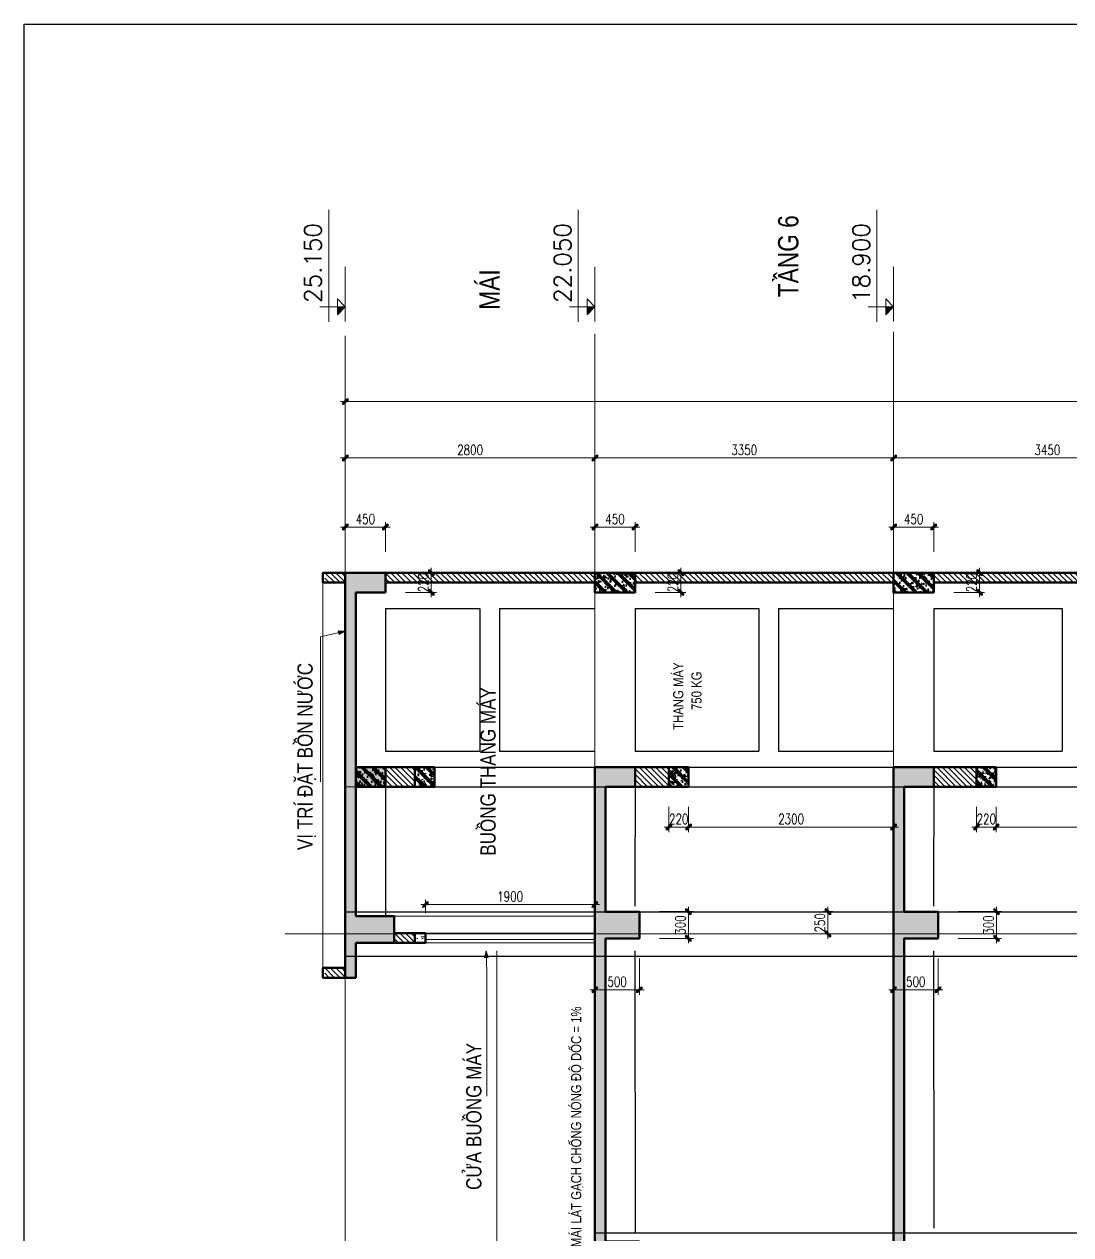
# Model space of a CAD drawing. Extents: x -165145 to 691808, y -202842 to 311040.
# Drawn here: x 45029 to 56768, y 44057 to 57630 of the extents above; entities that cross this region are included whole.
import ezdxf

# ---------------------------------------------------------------- set-up
doc = ezdxf.new("R2010")
doc.units = 0
doc.header["$LTSCALE"] = 10
doc.header["$MEASUREMENT"] = 0
for name, pattern in [('ACAD_ISO04W100', [30, 24, -3, 0, -3]), ('HIDDEN', [2.3807, 1.587, -0.7937]), ('TIM', [26.01, 10, -3, 0.01, -3, 10])]:
    doc.linetypes.add(name, pattern=pattern)
doc.layers.get('0').update_dxf_attribs({"linetype": 'CONTINUOUS'})
doc.layers.get('Defpoints').update_dxf_attribs({"color": 5, "linetype": 'CONTINUOUS'})
for name, color, linetype, lineweight in [('ARROWS', 1, 'CONTINUOUS', 0), ('DIM', 8, 'CONTINUOUS', 13), ('GE_KC_NETKHUAT', 9, 'HIDDEN', 20), ('netchia', 2, 'CONTINUOUS', 20), ('TEXT', 4, 'CONTINUOUS', 20), ('THAY', 147, 'CONTINUOUS', 25), ('TIM TRUC', 8, 'ACAD_ISO04W100', 5), ('TRUC', 251, 'TIM', 5), ('wall', 7, 'CONTINUOUS', 50)]:
    doc.layers.add(name, color=color, linetype=linetype, lineweight=lineweight)
doc.styles.add('ROMANS', font='romans', dxfattribs={"width": 0.75, "bigfont": 'vns'})
doc.styles.add('VNCC-Arial', font='arial.ttf', dxfattribs={"width": 0.8})
doc.dimstyles.new('fit0.75', dxfattribs={"dimscale": 0.5625, "dimtxt": 200, "dimasz": 75, "dimexe": 100, "dimexo": 400, "dimgap": 0.03, "dimtad": 0, "dimdec": 0, "dimdsep": 46, "dimtxsty": 'ROMANS', "dimblk": 'alex', "dimcen": 150, "dimclrd": 8, "dimclre": 8, "dimclrt": 7, "dimaunit": 1, "dimadec": 0, "dimazin": 0, "dimtfac": 0.072, "dimtdec": 0, "dimtix": 1, "dimtmove": 2, "dimatfit": 3, "dimldrblk": 'a-01', "dimfxl": 100, "dimtvp": 0.8, "dimtolj": 1, "dimarcsym": 0})
pattern_1 = [(50, (17468.87, 11417.71), (143.45204, -12.5504), [15, -165]), (355, (17468.87, 11417.71), (-27.7503, 150.4384), [12, -132]), (100.4514, (17480.82, 11416.66), (115.7019, 137.8879), [12.748, -140.2284]), (46.1842, (17468.87, 11457.7), (213.4482, -33.1038), [22.5, -247.5]), (96.6356, (17486.66, 11454.95), (186.9325, 194.8236), [19.122, -210.3426]), (351.1842, (17468.87, 11457.7), (186.9324, 194.8237), [18, -198]), (21, (17488.87, 11447.71), (119.3814, -80.5238), [15, -165]), (326, (17488.87, 11447.71), (48.6631, 145.03), [12, -132]), (71.4514, (17498.82, 11441), (168.0445, 64.5061), [12.748, -140.2284]), (37.5, (17468.87, 11417.71), (2.43197, 66.57877), [0, -130.4, 0, -134, 0, -132.5]), (7.5, (17468.87, 11417.71), (52.6139, 78.88234), [0, -76.4, 0, -127.4, 0, -50.5]), (327.5, (17424.27, 11417.71), (106.76449, -4.51097), [0, -50, 0, -156, 0, -207]), (317.5, (17404.27, 11417.71), (116.63723, 20.021), [0, -65, 0, -103.6, 0, -147]), (45, (17468.87, 11417.71), (-60.10408, 60.10408), []), (45, (17468.87, 11442.21), (-60.10408, 60.10408), [])]

# ---------------------------------------------------------------- blocks, each defined once
blk = doc.blocks.new('alex')
at = {"layer": 'ARROWS'}
h = blk.add_hatch(color=1, dxfattribs=at)
edge = h.paths.add_edge_path()
edge.add_line((0.4, 0.74), (-0.74, -0.4))
edge.add_ellipse((-0.57, -0.57), major_axis=(0.17, 0.17), ratio=1, start_angle=90, end_angle=270)
edge.add_line((-0.4, -0.74), (0.74, 0.4))
edge.add_ellipse((0.57, 0.57), major_axis=(0.17, 0.17), ratio=1, start_angle=270, end_angle=450)
blk.add_lwpolyline([(0.4, 0.74), (-0.74, -0.4, 1), (-0.4, -0.74), (0.74, 0.4, 1)], format="xyb", close=True, dxfattribs=at)
at = {"layer": 'netchia', "color": 2}
for p, q in [((1.27, 0), (-1.27, 0)), ((0, -1.27), (0, 1.27))]:
    blk.add_line(p, q, dxfattribs=at)
blk = doc.blocks.new('*D2761')
at = {"layer": 'Defpoints', "color": 0, "ltscale": 3, "transparency": 16777216}
for p in [(72427, 58939), (72427, 58489), (72931, 58489)]:
    blk.add_point(p, dxfattribs=at)
at = {"layer": 'DIM', "color": 8, "lineweight": -2, "ltscale": 3, "transparency": 16777216}
for p, q in [((72652, 58939), (72988, 58939)), ((72931, 58897), (72931, 58532)), ((72652, 58489), (72988, 58489))]:
    blk.add_line(p, q, dxfattribs=at)
at = {"layer": 'DIM', "color": 8, "lineweight": -2, "ltscale": 3, "transparency": 16777216, "xscale": 42.1875, "yscale": 42.1875, "zscale": 42.1875}
for p, rotation in [((72931, 58939), 90.00043988019083), ((72931, 58489), 270.0004398801908)]:
    blk.add_blockref('alex', p, dxfattribs=dict(at, rotation=rotation))
at = {"layer": 'DIM', "color": 7, "ltscale": 3, "transparency": 16777216, "insert": (73021, 58714), "char_height": 112.5, "attachment_point": 5, "rotation": 270.0004, "style": 'ROMANS'}
blk.add_mtext('\\A1;450', dxfattribs=at)
blk = doc.blocks.new('a-01')
at = {"layer": 'ARROWS'}
blk.add_hatch(color=256, dxfattribs=at).paths.add_polyline_path([(-1.8, 0.49), (-1.8, -0.49), (0, 0)])
at = {"layer": 'netchia'}
blk.add_lwpolyline([(-1.8, 0.49), (-1.8, -0.49), (0, 0), (0, 0)], close=True, dxfattribs=at)
blk = doc.blocks.new('*D2764')
at = {"layer": 'Defpoints', "color": 0, "ltscale": 3, "transparency": 16777216}
for p in [(68267, 58940), (67743, 58440), (68319, 58440)]:
    blk.add_point(p, dxfattribs=at)
at = {"layer": 'DIM', "color": 8, "lineweight": -2, "ltscale": 3, "transparency": 16777216}
for p, q in [((68042, 58940), (67686, 58940)), ((67743, 58898), (67743, 58482)), ((68094, 58440), (67686, 58440))]:
    blk.add_line(p, q, dxfattribs=at)
at = {"layer": 'DIM', "color": 8, "lineweight": -2, "ltscale": 3, "transparency": 16777216, "xscale": 42.1875, "yscale": 42.1875, "zscale": 42.1875}
for p, rotation in [((67743, 58940), 90.00043988019083), ((67743, 58440), 270.0004398801908)]:
    blk.add_blockref('alex', p, dxfattribs=dict(at, rotation=rotation))
at = {"layer": 'DIM', "color": 7, "ltscale": 3, "transparency": 16777216, "insert": (67833, 58690), "char_height": 112.5, "attachment_point": 5, "rotation": 270.0004, "style": 'ROMANS'}
blk.add_mtext('\\A1;500', dxfattribs=at)
blk = doc.blocks.new('*D2765')
at = {"layer": 'Defpoints', "color": 0, "ltscale": 3, "transparency": 16777216}
for p in [(72427, 62289), (72427, 61839), (72931, 61839)]:
    blk.add_point(p, dxfattribs=at)
at = {"layer": 'DIM', "color": 8, "lineweight": -2, "ltscale": 3, "transparency": 16777216}
for p, q in [((72652, 62289), (72987, 62289)), ((72931, 62247), (72931, 61882)), ((72652, 61839), (72987, 61839))]:
    blk.add_line(p, q, dxfattribs=at)
at = {"layer": 'DIM', "color": 8, "lineweight": -2, "ltscale": 3, "transparency": 16777216, "xscale": 42.1875, "yscale": 42.1875, "zscale": 42.1875}
for p, rotation in [((72931, 62289), 90.00043988019083), ((72931, 61839), 270.0004398801908)]:
    blk.add_blockref('alex', p, dxfattribs=dict(at, rotation=rotation))
at = {"layer": 'DIM', "color": 7, "ltscale": 3, "transparency": 16777216, "insert": (73021, 62064), "char_height": 112.5, "attachment_point": 5, "rotation": 270.0004, "style": 'ROMANS'}
blk.add_mtext('\\A1;450', dxfattribs=at)
blk = doc.blocks.new('*D2766')
at = {"layer": 'Defpoints', "color": 0, "ltscale": 3, "transparency": 16777216}
for p in [(68267, 62290), (67743, 61790), (68319, 61790)]:
    blk.add_point(p, dxfattribs=at)
at = {"layer": 'DIM', "color": 8, "lineweight": -2, "ltscale": 3, "transparency": 16777216}
for p, q in [((68042, 62290), (67686, 62290)), ((67743, 62248), (67743, 61832)), ((68094, 61790), (67686, 61790))]:
    blk.add_line(p, q, dxfattribs=at)
at = {"layer": 'DIM', "color": 8, "lineweight": -2, "ltscale": 3, "transparency": 16777216, "xscale": 42.1875, "yscale": 42.1875, "zscale": 42.1875}
for p, rotation in [((67743, 62290), 90.00043988019083), ((67743, 61790), 270.0004398801908)]:
    blk.add_blockref('alex', p, dxfattribs=dict(at, rotation=rotation))
at = {"layer": 'DIM', "color": 7, "ltscale": 3, "transparency": 16777216, "insert": (67833, 62040), "char_height": 112.5, "attachment_point": 5, "rotation": 270.0004, "style": 'ROMANS'}
blk.add_mtext('\\A1;500', dxfattribs=at)
blk = doc.blocks.new('*D2779')
at = {"layer": 'Defpoints', "color": 0, "ltscale": 3, "transparency": 16777216}
for p in [(70019, 57789), (69568, 55489), (70019, 55489)]:
    blk.add_point(p, dxfattribs=at)
at = {"layer": 'DIM', "color": 8, "lineweight": -2, "ltscale": 3, "transparency": 16777216}
for p, q in [((69794, 57789), (69512, 57789)), ((69568, 57747), (69568, 55532)), ((69794, 55489), (69512, 55489))]:
    blk.add_line(p, q, dxfattribs=at)
at = {"layer": 'DIM', "color": 8, "lineweight": -2, "ltscale": 3, "transparency": 16777216, "xscale": 42.1875, "yscale": 42.1875, "zscale": 42.1875}
for p, rotation in [((69568, 57789), 90.00043988019083), ((69568, 55489), 270.0004398801908)]:
    blk.add_blockref('alex', p, dxfattribs=dict(at, rotation=rotation))
at = {"layer": 'DIM', "color": 7, "ltscale": 3, "transparency": 16777216, "insert": (69658, 56639), "char_height": 112.5, "attachment_point": 5, "rotation": 270.0004, "style": 'ROMANS'}
blk.add_mtext('\\A1;2300', dxfattribs=at)
blk = doc.blocks.new('*D2780')
at = {"layer": 'Defpoints', "color": 0, "ltscale": 3, "transparency": 16777216}
for p in [(70019, 58009), (69568, 57789), (70019, 57789)]:
    blk.add_point(p, dxfattribs=at)
at = {"layer": 'DIM', "color": 8, "lineweight": -2, "ltscale": 3, "transparency": 16777216}
for p, q in [((69794, 58009), (69512, 58009)), ((69568, 57967), (69568, 57832)), ((69794, 57789), (69512, 57789))]:
    blk.add_line(p, q, dxfattribs=at)
at = {"layer": 'DIM', "color": 8, "lineweight": -2, "ltscale": 3, "transparency": 16777216, "xscale": 42.1875, "yscale": 42.1875, "zscale": 42.1875}
for p, rotation in [((69568, 58009), 90.00043988019083), ((69568, 57789), 270.0004398801908)]:
    blk.add_blockref('alex', p, dxfattribs=dict(at, rotation=rotation))
at = {"layer": 'DIM', "color": 7, "ltscale": 3, "transparency": 16777216, "insert": (69658, 57899), "char_height": 112.5, "attachment_point": 5, "rotation": 270.0004, "style": 'ROMANS'}
blk.add_mtext('\\A1;220', dxfattribs=at)
blk = doc.blocks.new('*D2781')
at = {"layer": 'Defpoints', "color": 0, "ltscale": 3, "transparency": 16777216}
for p in [(70019, 61239), (69568, 58939), (70019, 58939)]:
    blk.add_point(p, dxfattribs=at)
at = {"layer": 'DIM', "color": 8, "lineweight": -2, "ltscale": 3, "transparency": 16777216}
for p, q in [((69794, 61239), (69512, 61239)), ((69568, 61197), (69568, 58982)), ((69794, 58939), (69512, 58939))]:
    blk.add_line(p, q, dxfattribs=at)
at = {"layer": 'DIM', "color": 8, "lineweight": -2, "ltscale": 3, "transparency": 16777216, "xscale": 42.1875, "yscale": 42.1875, "zscale": 42.1875}
for p, rotation in [((69568, 61239), 90.00043988019083), ((69568, 58939), 270.0004398801908)]:
    blk.add_blockref('alex', p, dxfattribs=dict(at, rotation=rotation))
at = {"layer": 'DIM', "color": 7, "ltscale": 3, "transparency": 16777216, "insert": (69658, 60089), "char_height": 112.5, "attachment_point": 5, "rotation": 270.0004, "style": 'ROMANS'}
blk.add_mtext('\\A1;2300', dxfattribs=at)
blk = doc.blocks.new('*D2782')
at = {"layer": 'Defpoints', "color": 0, "ltscale": 3, "transparency": 16777216}
for p in [(70019, 61459), (69568, 61239), (70019, 61239)]:
    blk.add_point(p, dxfattribs=at)
at = {"layer": 'DIM', "color": 8, "lineweight": -2, "ltscale": 3, "transparency": 16777216}
for p, q in [((69794, 61459), (69512, 61459)), ((69568, 61417), (69568, 61282)), ((69794, 61239), (69512, 61239))]:
    blk.add_line(p, q, dxfattribs=at)
at = {"layer": 'DIM', "color": 8, "lineweight": -2, "ltscale": 3, "transparency": 16777216, "xscale": 42.1875, "yscale": 42.1875, "zscale": 42.1875}
for p, rotation in [((69568, 61459), 90.00043988019083), ((69568, 61239), 270.0004398801908)]:
    blk.add_blockref('alex', p, dxfattribs=dict(at, rotation=rotation))
at = {"layer": 'DIM', "color": 7, "ltscale": 3, "transparency": 16777216, "insert": (69658, 61349), "char_height": 112.5, "attachment_point": 5, "rotation": 270.0004, "style": 'ROMANS'}
blk.add_mtext('\\A1;220', dxfattribs=at)
blk = doc.blocks.new('*D2784')
at = {"layer": 'Defpoints', "color": 0, "ltscale": 3, "transparency": 16777216}
for p in [(72427, 65089), (72427, 64639), (72931, 64639)]:
    blk.add_point(p, dxfattribs=at)
at = {"layer": 'DIM', "color": 8, "lineweight": -2, "ltscale": 3, "transparency": 16777216}
for p, q in [((72652, 65089), (72987, 65089)), ((72931, 65047), (72931, 64682)), ((72652, 64639), (72987, 64639))]:
    blk.add_line(p, q, dxfattribs=at)
at = {"layer": 'DIM', "color": 8, "lineweight": -2, "ltscale": 3, "transparency": 16777216, "xscale": 42.1875, "yscale": 42.1875, "zscale": 42.1875}
for p, rotation in [((72931, 65089), 90.00043988019083), ((72931, 64639), 270.0004398801908)]:
    blk.add_blockref('alex', p, dxfattribs=dict(at, rotation=rotation))
at = {"layer": 'DIM', "color": 7, "ltscale": 3, "transparency": 16777216, "insert": (73021, 64864), "char_height": 112.5, "attachment_point": 5, "rotation": 270.0004, "style": 'ROMANS'}
blk.add_mtext('\\A1;450', dxfattribs=at)
blk = doc.blocks.new('*D2794')
at = {"layer": 'Defpoints', "color": 0, "ltscale": 3, "transparency": 16777216}
for p in [(72427, 58939), (73706, 58939), (72427, 55489)]:
    blk.add_point(p, dxfattribs=at)
at = {"layer": 'DIM', "color": 8, "lineweight": -2, "ltscale": 3, "transparency": 16777216}
for p, q in [((72652, 58939), (73763, 58939)), ((73706, 55532), (73706, 58897)), ((72652, 55489), (73763, 55489))]:
    blk.add_line(p, q, dxfattribs=at)
at = {"layer": 'DIM', "color": 8, "lineweight": -2, "ltscale": 3, "transparency": 16777216, "xscale": 42.1875, "yscale": 42.1875, "zscale": 42.1875}
for p, rotation in [((73706, 58939), 90.00043988019083), ((73706, 55489), 270.0004398801908)]:
    blk.add_blockref('alex', p, dxfattribs=dict(at, rotation=rotation))
at = {"layer": 'DIM', "color": 7, "ltscale": 3, "transparency": 16777216, "insert": (73796, 57214), "char_height": 112.5, "attachment_point": 5, "rotation": 270.0004, "style": 'ROMANS'}
blk.add_mtext('\\A1;3450', dxfattribs=at)
blk = doc.blocks.new('*D2795')
at = {"layer": 'Defpoints', "color": 0, "ltscale": 3, "transparency": 16777216}
for p in [(72427, 62289), (73706, 62289), (72427, 58939)]:
    blk.add_point(p, dxfattribs=at)
at = {"layer": 'DIM', "color": 8, "lineweight": -2, "ltscale": 3, "transparency": 16777216}
for p, q in [((72652, 62289), (73763, 62289)), ((73706, 58982), (73706, 62247)), ((72652, 58939), (73763, 58939))]:
    blk.add_line(p, q, dxfattribs=at)
at = {"layer": 'DIM', "color": 8, "lineweight": -2, "ltscale": 3, "transparency": 16777216, "xscale": 42.1875, "yscale": 42.1875, "zscale": 42.1875}
for p, rotation in [((73706, 62289), 90.00043988019083), ((73706, 58939), 270.0004398801908)]:
    blk.add_blockref('alex', p, dxfattribs=dict(at, rotation=rotation))
at = {"layer": 'DIM', "color": 7, "ltscale": 3, "transparency": 16777216, "insert": (73796, 60614), "char_height": 112.5, "attachment_point": 5, "rotation": 270.0004, "style": 'ROMANS'}
blk.add_mtext('\\A1;3350', dxfattribs=at)
blk = doc.blocks.new('*D2796')
at = {"layer": 'Defpoints', "color": 0, "ltscale": 3, "transparency": 16777216}
for p in [(72427, 65089), (73706, 65089), (72427, 62289)]:
    blk.add_point(p, dxfattribs=at)
at = {"layer": 'DIM', "color": 8, "lineweight": -2, "ltscale": 3, "transparency": 16777216}
for p, q in [((72652, 65089), (73763, 65089)), ((73706, 62332), (73706, 65047)), ((72652, 62289), (73763, 62289))]:
    blk.add_line(p, q, dxfattribs=at)
at = {"layer": 'DIM', "color": 8, "lineweight": -2, "ltscale": 3, "transparency": 16777216, "xscale": 42.1875, "yscale": 42.1875, "zscale": 42.1875}
for p, rotation in [((73706, 65089), 90.00043988019083), ((73706, 62289), 270.0004398801908)]:
    blk.add_blockref('alex', p, dxfattribs=dict(at, rotation=rotation))
at = {"layer": 'DIM', "color": 7, "ltscale": 3, "transparency": 16777216, "insert": (73796, 63689), "char_height": 112.5, "attachment_point": 5, "rotation": 270.0004, "style": 'ROMANS'}
blk.add_mtext('\\A1;2800', dxfattribs=at)
blk = doc.blocks.new('*D2801')
at = {"layer": 'Defpoints', "color": 0, "ltscale": 3, "transparency": 16777216}
for p in [(68379, 64190), (68699, 64190), (68379, 62290)]:
    blk.add_point(p, dxfattribs=at)
at = {"layer": 'DIM', "color": 8, "lineweight": -2, "ltscale": 3, "transparency": 16777216}
for p, q in [((68604, 64190), (68755, 64190)), ((68699, 62332), (68699, 64148)), ((68604, 62290), (68755, 62290))]:
    blk.add_line(p, q, dxfattribs=at)
at = {"layer": 'DIM', "color": 8, "lineweight": -2, "ltscale": 3, "transparency": 16777216, "xscale": 42.1875, "yscale": 42.1875, "zscale": 42.1875}
for p, rotation in [((68699, 64190), 90.00043988019083), ((68699, 62290), 270.0004398801908)]:
    blk.add_blockref('alex', p, dxfattribs=dict(at, rotation=rotation))
at = {"layer": 'DIM', "color": 7, "ltscale": 3, "transparency": 16777216, "insert": (68789, 63240), "char_height": 112.5, "attachment_point": 5, "rotation": 270.0004, "style": 'ROMANS'}
blk.add_mtext('\\A1;1900', dxfattribs=at)
blk = doc.blocks.new('cot0.000')
at = {"linetype": 'ByBlock', "ltscale": 0.5}
blk.add_hatch(color=7, dxfattribs=at).paths.add_polyline_path([(0, 65), (-67, 65), (0, 0)])
at = {"color": 7, "linetype": 'ByBlock', "ltscale": 0.5}
for p, q in [((0, 212), (0, 0)), ((-124, 138), (807, 138)), ((-121, 0), (332, 0)), ((0, 0), (-67, 65)), ((-67, 65), (67, 65)), ((0, 0), (67, 65))]:
    blk.add_line(p, q, dxfattribs=at)
at = {"color": 7, "linetype": 'ByBlock', "ltscale": 0.5, "style": 'ROMANS'}
blk.add_attdef('%%P0.000', (33, 199), '', height=141, dxfattribs=at)
blk = doc.blocks.new('*D2804')
at = {"layer": 'Defpoints', "color": 0, "transparency": 16777216}
for p in [(72419, 65089), (72549, 40040), (74339, 40040)]:
    blk.add_point(p, dxfattribs=at)
at = {"layer": 'DIM', "color": 8, "lineweight": -2, "transparency": 16777216}
for p, q in [((72644, 65089), (74396, 65089)), ((74339, 65047), (74339, 40082)), ((72774, 40040), (74396, 40040))]:
    blk.add_line(p, q, dxfattribs=at)
at = {"layer": 'DIM', "color": 8, "lineweight": -2, "transparency": 16777216, "xscale": 42.1875, "yscale": 42.1875, "zscale": 42.1875}
for p, rotation in [((74339, 65089), 90), ((74339, 40040), 270)]:
    blk.add_blockref('alex', p, dxfattribs=dict(at, rotation=rotation))
at = {"layer": 'DIM', "color": 7, "transparency": 16777216, "insert": (74249, 52565), "char_height": 112.5, "attachment_point": 5, "rotation": 90, "style": 'ROMANS'}
blk.add_mtext('\\A1;25050', dxfattribs=at)
blk = doc.blocks.new('*D2821')
at = {"layer": 'Defpoints', "color": 0, "transparency": 16777216}
for p in [(68319, 61790), (68619, 61790), (68319, 61241)]:
    blk.add_point(p, dxfattribs=at)
at = {"layer": 'DIM', "color": 8, "lineweight": -2, "transparency": 16777216}
for p, q in [((68319, 61565), (68319, 61185)), ((68619, 61565), (68619, 61185)), ((68577, 61241), (68361, 61241))]:
    blk.add_line(p, q, dxfattribs=at)
at = {"layer": 'DIM', "color": 8, "lineweight": -2, "transparency": 16777216, "xscale": 42.1875, "yscale": 42.1875, "zscale": 42.1875, "rotation": 180}
blk.add_blockref('alex', (68319, 61241), dxfattribs=at)
at = {"layer": 'DIM', "color": 8, "lineweight": -2, "transparency": 16777216, "xscale": 42.1875, "yscale": 42.1875, "zscale": 42.1875}
blk.add_blockref('alex', (68619, 61241), dxfattribs=at)
at = {"layer": 'DIM', "color": 7, "transparency": 16777216, "insert": (68469, 61331), "char_height": 112.5, "attachment_point": 5, "style": 'ROMANS'}
blk.add_mtext('\\A1;300', dxfattribs=at)
blk = doc.blocks.new('*D2826')
at = {"layer": 'Defpoints', "color": 0, "transparency": 16777216}
for p in [(68319, 58440), (68619, 58440), (68319, 57785)]:
    blk.add_point(p, dxfattribs=at)
at = {"layer": 'DIM', "color": 8, "lineweight": -2, "transparency": 16777216}
for p, q in [((68319, 58215), (68319, 57729)), ((68619, 58215), (68619, 57729)), ((68577, 57785), (68361, 57785))]:
    blk.add_line(p, q, dxfattribs=at)
at = {"layer": 'DIM', "color": 8, "lineweight": -2, "transparency": 16777216, "xscale": 42.1875, "yscale": 42.1875, "zscale": 42.1875, "rotation": 180}
blk.add_blockref('alex', (68319, 57785), dxfattribs=at)
at = {"layer": 'DIM', "color": 8, "lineweight": -2, "transparency": 16777216, "xscale": 42.1875, "yscale": 42.1875, "zscale": 42.1875}
blk.add_blockref('alex', (68619, 57785), dxfattribs=at)
at = {"layer": 'DIM', "color": 7, "transparency": 16777216, "insert": (68469, 57875), "char_height": 112.5, "attachment_point": 5, "style": 'ROMANS'}
blk.add_mtext('\\A1;300', dxfattribs=at)
blk = doc.blocks.new('*D2829')
at = {"layer": 'Defpoints', "color": 0, "transparency": 16777216}
for p in [(72199, 58489), (72419, 58489), (72199, 57975)]:
    blk.add_point(p, dxfattribs=at)
at = {"layer": 'DIM', "color": 8, "lineweight": -2, "transparency": 16777216}
for p, q in [((72199, 58264), (72199, 57918)), ((72419, 58264), (72419, 57918)), ((72377, 57975), (72241, 57975))]:
    blk.add_line(p, q, dxfattribs=at)
at = {"layer": 'DIM', "color": 8, "lineweight": -2, "transparency": 16777216, "xscale": 42.1875, "yscale": 42.1875, "zscale": 42.1875, "rotation": 180}
blk.add_blockref('alex', (72199, 57975), dxfattribs=at)
at = {"layer": 'DIM', "color": 8, "lineweight": -2, "transparency": 16777216, "xscale": 42.1875, "yscale": 42.1875, "zscale": 42.1875}
blk.add_blockref('alex', (72419, 57975), dxfattribs=at)
at = {"layer": 'DIM', "color": 7, "transparency": 16777216, "insert": (72309, 58065), "char_height": 112.5, "attachment_point": 5, "style": 'ROMANS'}
blk.add_mtext('\\A1;220', dxfattribs=at)
blk = doc.blocks.new('*D2830')
at = {"layer": 'Defpoints', "color": 0, "transparency": 16777216}
for p in [(72199, 61839), (72419, 61839), (72199, 61325)]:
    blk.add_point(p, dxfattribs=at)
at = {"layer": 'DIM', "color": 8, "lineweight": -2, "transparency": 16777216}
for p, q in [((72199, 61614), (72199, 61268)), ((72419, 61614), (72419, 61268)), ((72377, 61325), (72241, 61325))]:
    blk.add_line(p, q, dxfattribs=at)
at = {"layer": 'DIM', "color": 8, "lineweight": -2, "transparency": 16777216, "xscale": 42.1875, "yscale": 42.1875, "zscale": 42.1875, "rotation": 180}
blk.add_blockref('alex', (72199, 61325), dxfattribs=at)
at = {"layer": 'DIM', "color": 8, "lineweight": -2, "transparency": 16777216, "xscale": 42.1875, "yscale": 42.1875, "zscale": 42.1875}
blk.add_blockref('alex', (72419, 61325), dxfattribs=at)
at = {"layer": 'DIM', "color": 7, "transparency": 16777216, "insert": (72309, 61415), "char_height": 112.5, "attachment_point": 5, "style": 'ROMANS'}
blk.add_mtext('\\A1;220', dxfattribs=at)
blk = doc.blocks.new('*D2831')
at = {"layer": 'Defpoints', "color": 0, "transparency": 16777216}
for p in [(72199, 64639), (72419, 64639), (72199, 64125)]:
    blk.add_point(p, dxfattribs=at)
at = {"layer": 'DIM', "color": 8, "lineweight": -2, "transparency": 16777216}
for p, q in [((72199, 64414), (72199, 64068)), ((72419, 64414), (72419, 64068)), ((72377, 64125), (72241, 64125))]:
    blk.add_line(p, q, dxfattribs=at)
at = {"layer": 'DIM', "color": 8, "lineweight": -2, "transparency": 16777216, "xscale": 42.1875, "yscale": 42.1875, "zscale": 42.1875, "rotation": 180}
blk.add_blockref('alex', (72199, 64125), dxfattribs=at)
at = {"layer": 'DIM', "color": 8, "lineweight": -2, "transparency": 16777216, "xscale": 42.1875, "yscale": 42.1875, "zscale": 42.1875}
blk.add_blockref('alex', (72419, 64125), dxfattribs=at)
at = {"layer": 'DIM', "color": 7, "transparency": 16777216, "insert": (72309, 64215), "char_height": 112.5, "attachment_point": 5, "style": 'ROMANS'}
blk.add_mtext('\\A1;220', dxfattribs=at)
blk = doc.blocks.new('*D2844')
at = {"layer": 'Defpoints', "color": 0, "transparency": 16777216}
for p in [(68369, 59867), (68619, 59867), (68619, 59676)]:
    blk.add_point(p, dxfattribs=at)
at = {"layer": 'DIM', "color": 8, "lineweight": -2, "transparency": 16777216}
for p, q in [((68369, 59642), (68369, 59620)), ((68411, 59676), (68577, 59676)), ((68619, 59642), (68619, 59620))]:
    blk.add_line(p, q, dxfattribs=at)
at = {"layer": 'DIM', "color": 8, "lineweight": -2, "transparency": 16777216, "xscale": 42.1875, "yscale": 42.1875, "zscale": 42.1875, "rotation": 180}
blk.add_blockref('alex', (68369, 59676), dxfattribs=at)
at = {"layer": 'DIM', "color": 8, "lineweight": -2, "transparency": 16777216, "xscale": 42.1875, "yscale": 42.1875, "zscale": 42.1875}
blk.add_blockref('alex', (68619, 59676), dxfattribs=at)
at = {"layer": 'DIM', "color": 7, "transparency": 16777216, "insert": (68494, 59766), "char_height": 112.5, "attachment_point": 5, "style": 'ROMANS'}
blk.add_mtext('\\A1;250', dxfattribs=at)
blk = doc.blocks.new('A$C1e1774cd')
at = {"layer": 'DIM', "ltscale": 3}
h = blk.add_hatch(dxfattribs=at)
h.set_pattern_fill('ANSI31', color=256, scale=350, style=0)
h.set_pattern_definition([(45, (-781151.777, 275266.39), (-30.9359217, 30.9359217), [])])
h.paths.add_polyline_path([(12959.8, 26250.4), (13069.8, 26250.4), (13069.8, 26480.4), (12959.8, 26480.4), (12959.8, 26150.4), (12959.8, 26150.4)])
h = blk.add_hatch(dxfattribs=at)
h.set_pattern_fill('ANSI31', color=256, scale=350, style=0)
h.set_pattern_definition([(45, (-776721.776, 275265.822), (-30.9359217, 30.9359217), [])])
h.paths.add_polyline_path([(17389.8, 26249.8), (17499.8, 26249.8), (17499.8, 26479.8), (17389.8, 26479.8), (17389.8, 26149.8), (17389.8, 26149.8)])
at = {"layer": 'DIM'}
h = blk.add_hatch(dxfattribs=at)
h.set_pattern_fill('AR-SAND', color=256, scale=50, style=0)
h.set_pattern_definition([(37.5, (-1187309.39, 303416.06), (-3.149668, 96.3411885), [0, -76, 0, -85, 0, -81.25]), (7.5, (-1187309.39, 303416.06), (88.488835, 141.107303), [0, -41, 0, -68.5, 0, -26.25]), (327.5, (-1187370.89, 303416.06), (155.707093, 0.2829527), [0, -25, 0, -90, 0, -117.5]), (317.5, (-1187370.89, 303416.06), (150.30633, 43.883778), [0, -12.5, 0, -59, 0, -67.5])])
h.paths.add_polyline_path([(13649.8, 26130.4), (13459.8, 26130.4), (17279.8, 26129.8), (17279.8, 25799.8), (17499.8, 25799.8), (17499.8, 26249.8), (17389.8, 26249.8), (12959.8, 26249.8), (12959.8, 26130.4), (13349.8, 26130.4), (13349.8, 25700.4), (13649.8, 25700.4)])
h.paths.add_polyline_path([(15319.8, 26130.1), (15099.8, 26130.2), (15099.8, 25799.9), (15319.8, 25799.8)], flags=17)
at = {"layer": 'DIM', "ltscale": 3}
h = blk.add_hatch(dxfattribs=at)
h.set_pattern_fill('ANSI31', color=256, scale=350, style=0)
h.set_pattern_definition([(45, (-788088.185, 274635.79), (-30.9359217, 30.9359217), [])])
h.paths.add_polyline_path([(15099.8, 25469.8), (15319.8, 25469.8), (15319.8, 25799.8), (15099.8, 25799.8)])
at = {"layer": 'DIM'}
h = blk.add_hatch(dxfattribs=at)
h.set_pattern_fill('ANSI31', color=256, scale=350, style=0)
h.set_pattern_definition([(45, (-1188885, 147841.17), (-30.9359217, 30.9359217), [])])
h.paths.add_polyline_path([(17500, 5849.8), (17390, 5849.8), (17390, 2799.8), (17500, 2799.8)])
h.paths.add_polyline_path([(17499.9, 9299.8), (17389.9, 9299.8), (17390, 6299.8), (17500, 6299.8)])
h.paths.add_polyline_path([(17499.9, 12749.8), (17389.9, 12749.8), (17389.9, 9749.8), (17499.9, 9749.8)])
h.paths.add_polyline_path([(17499.9, 16199.8), (17389.9, 16199.8), (17389.9, 13199.8), (17499.9, 13199.8)])
h.paths.add_polyline_path([(17499.8, 19649.8), (17389.8, 19649.8), (17389.9, 16649.8), (17499.9, 16649.8)])
h.paths.add_polyline_path([(17389.8, 22999.8), (17389.8, 20099.8), (17499.8, 20099.8), (17499.8, 22999.8)])
h.paths.add_polyline_path([(17499.8, 25799.8), (17389.8, 25799.8), (17389.8, 23449.8), (17499.8, 23449.8)])
at = {"layer": 'DIM', "ltscale": 3}
h = blk.add_hatch(dxfattribs=at)
h.set_pattern_fill('ANSI31', color=256, scale=350, style=0)
h.set_pattern_definition([(45, (-780761.77, 274486.394), (-30.9359217, 30.9359217), [])])
h.paths.add_polyline_path([(13349.8, 25470.4), (13459.8, 25470.4), (13459.8, 25700.4), (13349.8, 25700.4), (13349.8, 25370.4), (13349.8, 25370.4)])
h = blk.add_hatch(dxfattribs=at)
h.set_pattern_fill('AR-SAND', color=256, scale=50, style=0)
h.set_pattern_definition([(37.5, (-845548.995, 254686.394), (-3.149668, 96.3411885), [0, -76, 0, -85, 0, -81.25]), (7.5, (-845549, 254686.4), (88.488835, 141.107303), [0, -41, 0, -68.5, 0, -26.25]), (327.5, (-845610.495, 254686.394), (155.707093, 0.282953), [0, -25, 0, -90, 0, -117.5]), (317.5, (-845610.5, 254686.4), (150.30633, 43.883778), [0, -12.5, 0, -59, 0, -67.5])])
h.paths.add_polyline_path([(13349.8, 25470.4), (13459.8, 25470.4), (13459.8, 25350.4), (13349.8, 25350.4)])
h = blk.add_hatch(dxfattribs=at)
h.set_pattern_fill('AR-SAND', color=256, scale=50, style=0)
h.set_pattern_definition([(37.5, (-788088.185, 274735.79), (-3.149668, 96.3411885), [0, -76, 0, -85, 0, -81.25]), (7.5, (-788088.19, 274735.79), (88.488835, 141.107303), [0, -41, 0, -68.5, 0, -26.25]), (327.5, (-788149.685, 274735.79), (155.707093, 0.282953), [0, -25, 0, -90, 0, -117.5]), (317.5, (-788149.69, 274735.79), (150.30633, 43.883778), [0, -12.5, 0, -59, 0, -67.5])])
h.paths.add_polyline_path([(15099.8, 25469.8), (15319.8, 25469.8), (15319.8, 25249.8), (15099.8, 25249.8)])
h = blk.add_hatch(dxfattribs=at)
h.set_pattern_fill('ANSI31', color=256, scale=350, style=0)
h.set_pattern_definition([(45, (-788088.19, 271835.79), (-30.9359217, 30.9359217), [])])
h.paths.add_polyline_path([(15099.8, 22999.8), (15319.8, 22999.8), (15319.8, 22569.8), (15099.8, 22569.8)])
h = blk.add_hatch(dxfattribs=at)
h.set_pattern_fill('AR-SAND', color=256, scale=50, style=0)
h.set_pattern_definition([(37.5, (-788088.19, 271885.79), (-3.149668, 96.3411885), [0, -76, 0, -85, 0, -81.25]), (7.5, (-788088.19, 271885.79), (88.488835, 141.107303), [0, -41, 0, -68.5, 0, -26.25]), (327.5, (-788149.69, 271885.79), (155.707093, 0.282953), [0, -25, 0, -90, 0, -117.5]), (317.5, (-788149.69, 271885.79), (150.30633, 43.883778), [0, -12.5, 0, -59, 0, -67.5])])
h.paths.add_polyline_path([(15099.8, 22619.8), (15319.8, 22619.8), (15319.8, 22399.8), (15099.8, 22399.8)])
h = blk.add_hatch(dxfattribs=at)
h.set_pattern_fill('ANSI31', color=256, scale=350, style=0)
h.set_pattern_definition([(45, (-788088.286, 268435.79), (-30.9359217, 30.9359217), [])])
h.paths.add_polyline_path([(15099.8, 19649.8), (15319.8, 19649.8), (15319.8, 19169.8), (15099.8, 19169.8)])
h = blk.add_hatch(dxfattribs=at)
h.set_pattern_fill('AR-SAND', color=256, scale=50, style=0)
h.set_pattern_definition([(37.5, (-788088.286, 268435.79), (-3.149668, 96.3411885), [0, -76, 0, -85, 0, -81.25]), (7.5, (-788088.29, 268435.79), (88.488835, 141.107303), [0, -41, 0, -68.5, 0, -26.25]), (327.5, (-788149.786, 268435.79), (155.707093, 0.282953), [0, -25, 0, -90, 0, -117.5]), (317.5, (-788149.79, 268435.79), (150.30633, 43.883778), [0, -12.5, 0, -59, 0, -67.5])])
h.paths.add_polyline_path([(15099.8, 19169.8), (15319.8, 19169.8), (15319.8, 18949.8), (15099.8, 18949.8)])
at = {"layer": 'wall', "true_color": 0x79c3b8}
h = blk.add_hatch(dxfattribs=at)
h.set_pattern_fill('BT-01', color=123, scale=20, pattern_type=2)
h.set_pattern_definition(pattern_1)
h.paths.add_polyline_path([(17499.8, 26249.8), (17389.8, 26249.8), (12959.8, 26250.4), (12959.8, 26130.4), (13349.8, 26130.4), (13349.8, 25700.4), (13649.8, 25700.4), (13649.8, 26130.4), (13659.8, 26130.4), (17279.8, 26129.8), (17279.8, 25799.8), (17499.8, 25799.8)])
h = blk.add_hatch(dxfattribs=at)
h.set_pattern_fill('BT-01', color=123, scale=20, pattern_type=2)
h.set_pattern_definition(pattern_1)
h.paths.add_polyline_path([(15319.8, 26130.1), (15099.8, 26130.2), (15099.8, 25799.8), (15319.8, 25799.8)])
h = blk.add_hatch(dxfattribs=at)
h.set_pattern_fill('BT-01', color=123, scale=20, pattern_type=2)
h.set_pattern_definition(pattern_1)
h.paths.add_polyline_path([(15099.8, 25249.8), (15319.8, 25249.8), (15319.8, 25469.8), (15099.8, 25469.8)])
h = blk.add_hatch(dxfattribs=at)
h.set_pattern_fill('BT-01', color=123, scale=20, pattern_type=2)
h.set_pattern_definition([(50, (17468.71, 14767.71), (143.452, -12.5504), [15, -165]), (355, (17468.71, 14767.71), (-27.7503, 150.4384), [12, -132]), (100.4514, (17480.67, 14766.66), (115.7019, 137.8879), [12.748, -140.2284]), (46.1842, (17468.71, 14807.7), (213.4482, -33.1038), [22.5, -247.5]), (96.6356, (17486.5, 14804.95), (186.9325, 194.8236), [19.122, -210.3426]), (351.1842, (17468.71, 14807.7), (186.9324, 194.8237), [18, -198]), (21, (17488.71, 14797.71), (119.3814, -80.5238), [15, -165]), (326, (17488.71, 14797.71), (48.663, 145.03), [12, -132]), (71.4514, (17498.66, 14791), (168.0445, 64.5061), [12.748, -140.2284]), (37.5, (17468.713, 14767.71), (2.43197, 66.57877), [0, -130.4, 0, -134, 0, -132.5]), (7.5, (17468.71, 14767.71), (52.6139, 78.88234), [0, -76.4, 0, -127.4, 0, -50.5]), (327.5, (17424.113, 14767.71), (106.76449, -4.51097), [0, -50, 0, -156, 0, -207]), (317.5, (17404.11, 14767.71), (116.63723, 20.021), [0, -65, 0, -103.6, 0, -147]), (45, (17468.71, 14767.71), (-60.1041, 60.1041), []), (45, (17468.71, 14792.21), (-60.1041, 60.1041), [])])
h.paths.add_polyline_path([(6099.8, 23449.7), (6099.8, 23329.7), (6100.5, 23329.7), (6100.5, 22950.1), (6400.5, 22950.1), (6400.5, 23329.7), (9700, 23329.8), (9700, 22949.8), (10000, 22949.8), (10000, 23329.7), (13399.6, 23330.4), (13399.6, 22950.4), (13699.6, 22950.4), (13699.6, 23330.4), (15099.7, 23329.8), (15099.7, 22999.8), (15319.7, 22999.8), (15319.7, 23449.8)])
h = blk.add_hatch(dxfattribs=at)
h.set_pattern_fill('BT-01', color=123, scale=20, pattern_type=2)
h.set_pattern_definition(pattern_1)
h.paths.add_polyline_path([(17499.8, 23449.8), (17279.8, 23449.8), (17279.8, 22999.8), (17499.8, 22999.8)])
h = blk.add_hatch(dxfattribs=at)
h.set_pattern_fill('BT-01', color=123, scale=20, pattern_type=2)
h.set_pattern_definition(pattern_1)
h.paths.add_polyline_path([(15099.8, 22619.8), (15099.8, 22399.8), (15319.8, 22399.8), (15319.8, 22619.8)])
h = blk.add_hatch(dxfattribs=at)
h.set_pattern_fill('BT-01', color=123, scale=20, pattern_type=2)
h.set_pattern_definition(pattern_1)
edge = h.paths.add_edge_path()
edge.add_line((699.9, 20099.7), (15319.8, 20099.8))
edge.add_line((15319.8, 20099.8), (15319.8, 19649.8))
edge.add_line((15319.8, 19649.8), (15099.8, 19649.8))
edge.add_line((15099.8, 19649.8), (15099.8, 19979.8))
edge.add_line((15099.8, 19979.8), (13699.8, 19980.4))
edge.add_line((13699.8, 19980.4), (13699.8, 19600.4))
edge.add_line((13699.8, 19600.4), (13399.8, 19600.4))
edge.add_line((13399.8, 19600.4), (13399.8, 19980.4))
edge.add_line((13399.8, 19980.4), (10000.2, 19979.7))
edge.add_line((10000.2, 19979.7), (10000.2, 19599.8))
edge.add_line((10000.2, 19599.8), (9700.2, 19599.8))
edge.add_line((9700.2, 19599.8), (9700.2, 19979.8))
edge.add_line((9700.2, 19979.8), (6400.6, 19979.7))
edge.add_line((6400.6, 19979.7), (6400.7, 19600.1))
edge.add_line((6400.7, 19600.1), (6100.7, 19600.1))
edge.add_line((6100.7, 19600.1), (6100.6, 19979.7))
edge.add_line((6100.6, 19979.7), (2949.8, 19979.7))
edge.add_line((2949.8, 19979.7), (2949.9, 19599.7))
edge.add_line((2949.9, 19599.7), (2649.9, 19599.7))
edge.add_line((2649.9, 19599.7), (2649.8, 19979.7))
edge.add_line((2649.8, 19979.7), (849.9, 19979.7))
edge.add_line((849.9, 19979.7), (849.9, 19649.7))
edge.add_line((849.9, 19649.7), (699.9, 19649.7))
edge.add_line((699.9, 19649.7), (699.9, 20099.7))
edge.add_line((699.9, 20099.7), (849.9, 20099.7))
h = blk.add_hatch(dxfattribs=at)
h.set_pattern_fill('BT-01', color=123, scale=20, pattern_type=2)
h.set_pattern_definition(pattern_1)
h.paths.add_polyline_path([(17279.8, 19649.8), (17499.8, 19649.8), (17499.8, 20099.8), (17279.8, 20099.8)])
h = blk.add_hatch(dxfattribs=at)
h.set_pattern_fill('BT-01', color=123, scale=20, pattern_type=2)
h.set_pattern_definition(pattern_1)
h.paths.add_polyline_path([(15319.8, 18949.8), (15319.8, 19169.8), (15099.8, 19169.8), (15099.8, 18949.8)])
at = {"layer": 'DIM'}
blk.add_line((13069.8, 26500.4), (17389.8, 26499.8), dxfattribs=at)
at = {"layer": 'DIM', "ltscale": 3}
for p, q in [((13649.8, 25700.4), (13649.8, 23450.4)), ((13386.2, 25350.4), (13386.2, 23450.4))]:
    blk.add_line(p, q, dxfattribs=at)
for points in [[(13459.8, 23450.4), (13459.8, 25700.4), (13349.8, 25700.4), (13349.8, 23450.4)], [(6099.8, 23449.7), (6099.8, 24549.7), (13259.8, 24550.4)]]:
    blk.add_lwpolyline(points, dxfattribs=at)
at = {"layer": 'THAY', "ltscale": 0.05}
for p, q in [((13199.8, 26250.2), (13199.9, 9749.8)), ((13699.8, 26250.2), (13699.9, 9749.8)), ((15099.8, 26129.8), (15099.9, 13149.8)), ((15319.8, 26129.8), (15319.9, 13149.8)), ((15319.8, 25799.8), (13649.8, 25800.4)), ((15499.8, 25799.8), (15499.8, 24739.8)), ((17099.8, 25799.8), (15499.8, 25799.8)), ((17099.8, 25799.8), (17099.8, 24739.8)), ((17499.8, 25799.8), (17279.8, 25799.8)), ((17099.8, 24739.8), (15499.8, 24739.8)), ((15499.8, 24519.8), (15499.8, 23449.8)), ((17099.8, 24519.8), (15499.8, 24519.8)), ((17099.8, 24519.8), (17099.8, 23449.8)), ((10100.2, 23450.2), (10100.3, 0.2)), ((15099.8, 23449.8), (15099.9, 9749.8)), ((15319.8, 23449.8), (15319.9, 9749.8)), ((17499.8, 23449.8), (17499.9, 9749.8)), ((13259.8, 23000.4), (10100.2, 22999.8)), ((15319.8, 22999.8), (13759.8, 23000.4)), ((15499.8, 22999.8), (15499.8, 21609.8)), ((17099.8, 22999.8), (15499.8, 22999.8)), ((17099.8, 22999.8), (17099.8, 21609.8)), ((17499.8, 22999.8), (17279.8, 22999.8)), ((17099.8, 21609.8), (15499.8, 21609.8)), ((15499.8, 21389.8), (15499.8, 20099.8)), ((17099.8, 21389.8), (15499.8, 21389.8)), ((17099.8, 21389.8), (17099.8, 20099.8)), ((13259.8, 19650.4), (10150.2, 19649.8)), ((15319.8, 19649.8), (13759.8, 19650.4)), ((15499.8, 19649.8), (15499.9, 18209.8)), ((17099.8, 19649.8), (15499.8, 19649.8)), ((17099.8, 19649.8), (17099.9, 18209.8)), ((17499.8, 19649.8), (17279.8, 19649.8)), ((17099.9, 18209.8), (15499.9, 18209.8))]:
    blk.add_line(p, q, dxfattribs=at)
at = {"layer": 'TIM TRUC', "ltscale": 0.05}
for p, q in [((20158, 26250.3), (-2584.2, 26250)), ((20158.2, 26249.8), (-2584.1, 26249.7)), ((20177, 23450.3), (-2584.2, 23450)), ((20177.2, 23449.8), (-2584.1, 23449.7)), ((20199.8, 20100.3), (-2584.1, 20100)), ((20199.9, 20099.8), (-2584, 20099.7))]:
    blk.add_line(p, q, dxfattribs=at)
at = {"layer": 'TRUC', "ltscale": 0.05}
for p, q in [((13449.6, 26925.1), (13450.1, -2458.8)), ((15099.6, 26250.2), (15100.1, -2458.8)), ((17499.6, 26250.3), (17500.1, -2458.7))]:
    blk.add_line(p, q, dxfattribs=at)
at = {"layer": 'wall', "ltscale": 0.05}
for p, q in [((12959.8, 26250.4), (12959.8, 26130.4)), ((17499.8, 26249.8), (12959.8, 26250.4)), ((15319.8, 26249.8), (13259.8, 26250.4)), ((13349.8, 26130.4), (12959.8, 26130.4)), ((13349.8, 26130.4), (13259.8, 26130.4)), ((15099.8, 26129.8), (13649.8, 26130.4)), ((17279.8, 26129.8), (13649.8, 26130.4)), ((13659.8, 26130.4), (13649.8, 26130.4)), ((15319.8, 23449.8), (6099.8, 23449.7)), ((17499.8, 23449.8), (17279.8, 23449.8)), ((15099.8, 23329.8), (13699.8, 23330.4)), ((17499.8, 20099.8), (17279.8, 20099.8))]:
    blk.add_line(p, q, dxfattribs=at)
for points in [[(12959.8, 26250.4), (13069.8, 26250.4), (13069.8, 26500.4), (12959.8, 26500.4)], [(17389.8, 26249.8), (17499.8, 26249.8), (17499.8, 26499.8), (17389.8, 26499.8)], [(13459.8, 25700.4), (13349.8, 25700.4), (13349.8, 25350.4), (13459.8, 25350.4)], [(13459.8, 25470.4), (13349.8, 25470.4), (13349.8, 25350.4), (13459.8, 25350.4)], [(15319.8, 25469.8), (15099.8, 25469.8), (15099.8, 25249.8), (15319.8, 25249.8)], [(15319.8, 22619.8), (15099.8, 22619.8), (15099.8, 22399.8), (15319.8, 22399.8)], [(15319.8, 19649.8), (15099.8, 19649.8), (15099.8, 19169.8), (15319.8, 19169.8)], [(17499.8, 19649.8), (17389.8, 19649.8), (17389.9, 16649.8), (17499.9, 16649.8)], [(15319.8, 19169.8), (15099.8, 19169.8), (15099.8, 18949.8), (15319.8, 18949.8)]]:
    blk.add_lwpolyline(points, close=True, dxfattribs=at)
for points in [[(17499.8, 26249.8), (17499.8, 25799.8), (17279.8, 25799.8), (17279.8, 26129.8)], [(13649.8, 26130.4), (13649.8, 25700.4), (13349.8, 25700.4), (13349.8, 26130.4)], [(15319.8, 26129.8), (15319.8, 25799.8), (15099.8, 25799.8), (15099.8, 26129.8)], [(15099.8, 25799.8), (15099.8, 25469.8), (15319.8, 25469.8), (15319.8, 25799.8)], [(17499.8, 23449.8), (17499.8, 25799.8), (17389.8, 25799.8), (17389.8, 23449.8)], [(15319.8, 23449.8), (15319.8, 22999.8), (15099.8, 22999.8), (15099.8, 23329.8)], [(17499.8, 23449.8), (17499.8, 19649.8), (17279.8, 19649.8), (17279.8, 20099.8)], [(17499.8, 23449.8), (17499.8, 22999.8), (17279.8, 22999.8), (17279.8, 23449.8)], [(17499.8, 23449.8), (17500, 2349.8), (17280, 2349.8), (17280, 2799.8)], [(13399.8, 23330.4), (10000, 23329.7), (10000, 22949.8), (9700, 22949.8), (9700, 23329.8), (6400.4, 23329.7)], [(13699.8, 23330.4), (13699.8, 22950.4), (13399.8, 22950.4), (13399.8, 23330.4)], [(15099.8, 22999.8), (15099.8, 22619.8), (15319.8, 22619.8), (15319.8, 22999.8)], [(17499.8, 20099.8), (17499.8, 22999.8), (17389.8, 22999.8), (17389.8, 20099.8)], [(699.9, 20099.7), (15319.8, 20099.8), (15319.8, 19649.8), (15099.8, 19649.8), (15099.8, 19979.8), (13699.8, 19980.4), (13699.8, 19600.4), (13399.8, 19600.4), (13399.8, 19980.4), (10000.2, 19979.7)]]:
    blk.add_lwpolyline(points, dxfattribs=at)
at = {"layer": 'DIM', "ltscale": 0.05}
ref = blk.add_blockref('cot0.000', (20481.2, 26249.8), dxfattribs=dict(at, xscale=1.349999999860302, yscale=1.349999999860302, zscale=1.349999999860302))
ref.add_attrib('%%P0.000', '25.150', (20525.8, 26517.9), dxfattribs={"color": 7, "linetype": 'ByBlock', "ltscale": 0.5, "height": 189.84, "style": 'ROMANS'})
ref = blk.add_blockref('cot0.000', (20481.2, 23449.8), dxfattribs=dict(at, xscale=1.349999999860302, yscale=1.349999999860302, zscale=1.349999999860302))
ref.add_attrib('%%P0.000', '22.050', (20525.8, 23717.9), dxfattribs={"color": 7, "linetype": 'ByBlock', "ltscale": 0.5, "height": 189.84, "style": 'ROMANS'})
ref = blk.add_blockref('cot0.000', (20481.2, 20099.8), dxfattribs=dict(at, xscale=1.349999999860302, yscale=1.349999999860302, zscale=1.349999999860302))
ref.add_attrib('%%P0.000', '18.900', (20525.8, 20367.9), dxfattribs={"color": 7, "linetype": 'ByBlock', "ltscale": 0.5, "height": 189.84, "style": 'ROMANS'})
at = {"layer": 'TEXT', "style": 'VNCC-Arial', "width": 0.8}
for s, height, p in [('VỊ TRÍ ĐẶT BỒN NƯỚC', 170.859, (14390.8, 26615.6)), ('CỬA BUỒNG MÁY ', 170.859, (10579.5, 24722.7)), (' BUỒNG THANG MÁY ', 170.859, (14275.4, 24563.2)), ('MÁI LÁT GẠCH CHỐNG NÓNG ĐỘ DỐC = 1%%%', 113.906, (9939, 23603.2)), ('THANG MÁY', 113.91, (15738, 22457.7)), ('750 KG', 113.91, (15961.7, 22253.4))]:
    blk.add_text(s, height=height, rotation=0.00044, dxfattribs=at).set_placement(p)
for s, p in [('MÁI', (20449.6, 24517.4)), ('TẦNG 6', (20589.7, 21167.4))]:
    blk.add_text(s, height=227.81, dxfattribs=at).set_placement(p)
at = {"layer": 'DIM'}
dim = blk.add_linear_dim(base=(19420.3146, 1200.2889), p1=(17499.7995, 26249.8259), p2=(17629.493, 1200.2889), angle=90, dimstyle='fit0.75', dxfattribs=at)
dim.commit()
dim.dimension.update_dxf_attribs({"geometry": '*D2804', "text_midpoint": (19330.3146, 13725.0574), "insert": (-54919.0476, -38839.5642)})
at = {"layer": 'DIM', "ltscale": 3}
for base, p1, p2, picture, middle in [((18012.2, 25799.8), (17507.9, 26249.8), (17507.9, 25799.8), '*D2784', (18102.2, 26024.8)), ((18787.4, 26249.8), (17507.9, 23449.8), (17507.9, 26249.8), '*D2796', (18877.4, 24849.8)), ((13779.7, 25350.4), (13459.8, 23450.4), (13459.8, 25350.4), '*D2801', (13869.7, 24400.4)), ((12823.5, 22950.4), (13347.9, 23450.4), (13399.8, 22950.4), '*D2766', (12913.5, 23200.4)), ((18012.2, 22999.8), (17507.9, 23449.8), (17507.9, 22999.8), '*D2765', (18102.2, 23224.8)), ((18787.4, 23449.8), (17508, 20099.8), (17507.9, 23449.8), '*D2795', (18877.4, 21774.8)), ((14649.4, 22399.8), (15099.8, 22619.8), (15099.8, 22399.8), '*D2782', (14739.4, 22509.8)), ((14649.4, 20099.8), (15099.8, 22399.8), (15099.8, 20099.8), '*D2781', (14739.4, 21249.8)), ((12823.6, 19600.4), (13347.9, 20100.4), (13399.8, 19600.4), '*D2764', (12913.6, 19850.4)), ((18012.2, 19649.8), (17508, 20099.8), (17508, 19649.8), '*D2761', (18102.2, 19874.8)), ((18787.4, 20099.8), (17508, 16649.8), (17508, 20099.8), '*D2794', (18877.4, 18374.8)), ((14649.4, 18949.8), (15099.8, 19169.8), (15099.8, 18949.8), '*D2780', (14739.4, 19059.8)), ((14649.4, 16649.8), (15099.8, 18949.8), (15099.9, 16649.8), '*D2779', (14739.4, 17799.8))]:
    dim = blk.add_linear_dim(base=base, p1=p1, p2=p2, angle=90.00044, dimstyle='fit0.75', dxfattribs=at)
    dim.commit()
    dim.dimension.update_dxf_attribs({"geometry": picture, "text_midpoint": middle, "insert": (-54919, -38839.6)})
at = {"layer": 'DIM'}
for base, p1, p2, picture, middle in [((17279.8, 25285.2), (17499.8, 25799.8), (17279.8, 25799.8), '*D2831', (17389.8, 25375.2)), ((13399.8, 22401.8), (13699.6, 22950.4), (13399.8, 22950.4), '*D2821', (13549.7, 22491.8)), ((17279.8, 22485.2), (17499.8, 22999.8), (17279.8, 22999.8), '*D2830', (17389.8, 22575.2)), ((13699.8, 20836.6), (13449.7, 21027.1), (13699.8, 21027.1), '*D2844', (13574.8, 20926.6)), ((13399.8, 18945.3), (13699.8, 19600.4), (13399.8, 19600.4), '*D2826', (13549.8, 19035.3)), ((17279.8, 19135.2), (17499.8, 19649.8), (17279.8, 19649.8), '*D2829', (17389.9, 19225.2))]:
    dim = blk.add_linear_dim(base=base, p1=p1, p2=p2, dimstyle='fit0.75', dxfattribs=at)
    dim.commit()
    dim.dimension.update_dxf_attribs({"geometry": picture, "text_midpoint": middle, "insert": (-54919, -38839.6)})
blk.add_leader([(16843.5, 26249.8), (16782, 26528.2), (15156.5, 26528.2)], dimstyle='fit0.75', override={"dimgap": 0.03, "dimtad": 0}, dxfattribs=at)
at = {"layer": 'DIM', "ltscale": 3}
blk.add_leader([(13259.8, 24668.3), (13021.5, 24662.1), (11631.2, 24661.5)], dimstyle='fit0.75', override={"dimgap": 0.03, "dimtad": 0}, dxfattribs=at)

msp = doc.modelspace()

# ---------------------------------------------------------------- linework, layer by layer
at = {"layer": 'Defpoints'}
msp.add_lwpolyline([(45028.61403, 57630.46775), (79528.61403, 57630.46775), (79528.61403, 28930.46775), (45028.61403, 28930.46775)], close=True, dxfattribs=at)

# ---------------------------------------------------------------- block references
at = {"layer": 'GE_KC_NETKHUAT', "rotation": 90}
msp.add_blockref('A$C1e1774cd', (74879.76299, 33979.75393), dxfattribs=at)

doc.saveas('drawing.dxf')
